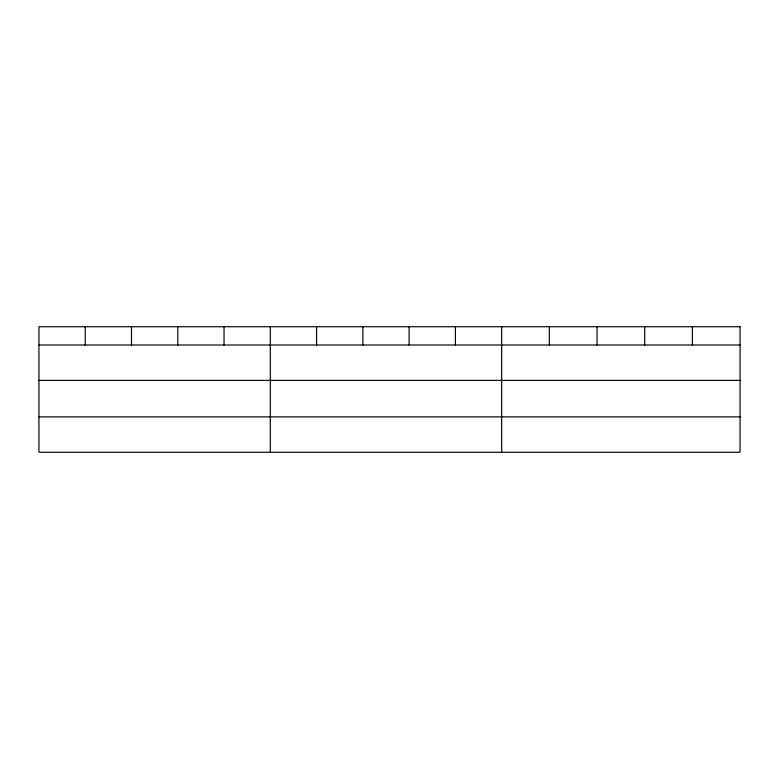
<?xml version="1.0" encoding="UTF-8"?>
<svg xmlns="http://www.w3.org/2000/svg" width="779" height="779" viewBox="0 0 779 779"><rect width="100%" height="100%" fill="white"/><g stroke="black" fill="none" stroke-linecap="round" stroke-linejoin="round"><path stroke-width="1.17" d="M38.95 345L740.05 345M38.95 380.395L740.05 380.395M38.95 416.872L740.05 416.872M692.375 326.732L692.375 345M644.7 326.732L644.7 345M597.026 326.732L597.026 345M549.351 326.732L549.351 345M501.676 326.732L501.676 452.268M455.403 326.732L455.403 345M409.131 326.732L409.131 345M362.858 326.732L362.858 345M316.586 326.732L316.586 345M270.313 326.732L270.313 452.268M224.04 326.732L224.04 345M177.768 326.732L177.768 345M131.495 326.732L131.495 345M85.223 326.732L85.223 345M740.05 326.732L38.95 326.732L38.95 452.268L740.05 452.268L740.05 326.732"/></g></svg>
